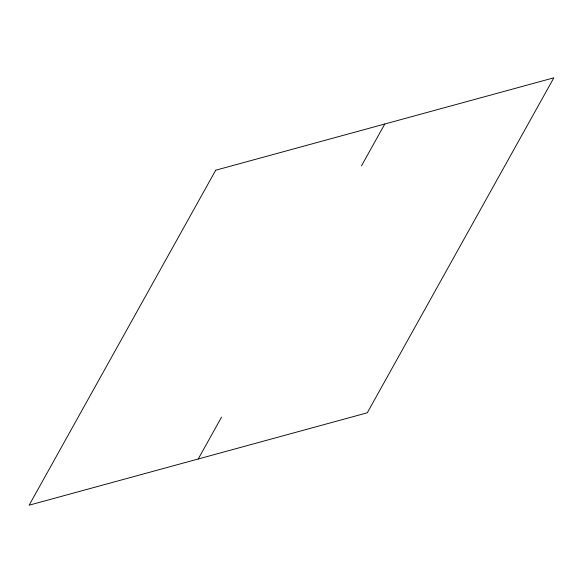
<?xml version="1.0" encoding="UTF-8"?>
<svg xmlns="http://www.w3.org/2000/svg" width="583" height="583" viewBox="0 0 583 583"><rect width="100%" height="100%" fill="white"/><g stroke="black" fill="none" stroke-linecap="round" stroke-linejoin="round"><path stroke-width="0.87" d="M198.213 458.996L221.54 417.122M361.46 165.878L384.787 124.004M215.717 170.207L29.15 505.191L367.283 412.793L553.85 77.809L215.717 170.207"/></g></svg>
